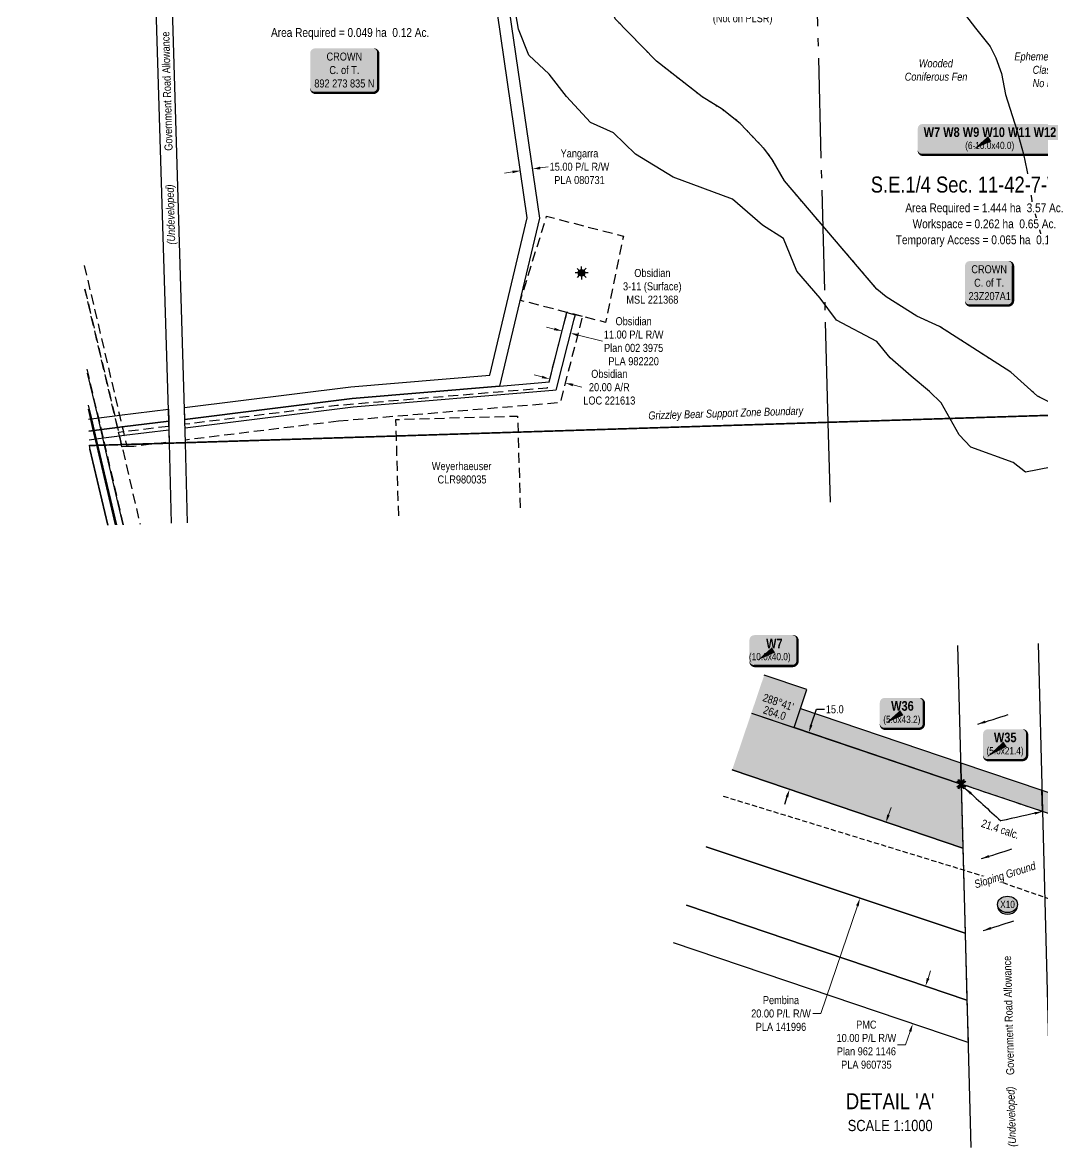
# Model space of a CAD drawing. Extents: x 633209 to 644713, y 5826006 to 5832721.
# Drawn here: x 641157 to 642432, y 5828484 to 5829889 of the extents above; entities that cross this region are included whole.
import ezdxf
from ezdxf.enums import TextEntityAlignment as Align

# ---------------------------------------------------------------- set-up
doc = ezdxf.new("R2010")
doc.units = 0
doc.header["$LTSCALE"] = 5
doc.header["$PDSIZE"] = 0.5
for name, pattern in [('DASHDOT2', [12.7, 6.35, -3.175, 0, -3.175]), ('foc-ACCESSROAD', [3.75, 2.5, -1.25]), ('foc-FLOWLINE', [3.75, 2.5, -1.25]), ('foc-QUARTERLINE', [33, 25, -3, 2, -3]), ('foc-TRAV', [1.875, 1.25, -0.625]), ('foc-WHEELTRACKS', [2, 0.4, -1.6]), ('UG_PIPE', [1.875, 1.25, -0.625])]:
    doc.linetypes.add(name, pattern=pattern)
doc.layers.get('Defpoints').update_dxf_attribs({"color": 9})
for name, color, linetype in [('AS-OWNER', 7, 'Continuous'), ('AS-PIPE-UG', 44, 'UG_PIPE'), ('AS-WILDLIFE', 131, 'DASHDOT2'), ('C-AR', 13, 'foc-ACCESSROAD'), ('C-RW', 13, 'Continuous'), ('C-SYMBOL', 7, 'Continuous'), ('C-WS-S', 8, 'Continuous'), ('CG-NOTES', 7, 'Continuous'), ('DETAIL-T', 7, 'Continuous'), ('F-EZE', 190, 'foc-FLOWLINE'), ('F-RW', 190, 'Continuous'), ('F-WS', 190, 'foc-ACCESSROAD'), ('FGL', 7, 'Continuous'), ('L-AREAREQUIRED', 7, 'Continuous'), ('L-AREAWORK', 5, 'Continuous'), ('L-BD1', 253, 'Continuous'), ('L-MON', 1, 'Continuous'), ('L-QSEC', 8, 'foc-QUARTERLINE'), ('L-ROAD-T', 7, 'Continuous'), ('L-SEC', 7, 'Continuous'), ('P-CROSSINGS', 250, 'Continuous'), ('P-PROPOSED', 10, 'Continuous'), ('P-PROPOSED-H', 21, 'Continuous'), ('P-TEMP-BLOCKS', 250, 'Continuous'), ('P-TEMP-H', 41, 'Continuous'), ('P-TEMP_WORKSPACE', 46, 'Continuous'), ('P-TRAV', 4, 'foc-TRAV'), ('P-TXT', 4, 'Continuous'), ('P-WORKAREA-COUNTY', 104, 'Continuous'), ('P-WORKAREA-COUNTY-H', 71, 'Continuous'), ('T-SLOPE', 48, 'Continuous'), ('T-WATER-P3', 160, 'foc-WHEELTRACKS'), ('T-WATER-T', 170, 'Continuous'), ('WETLAND', 143, 'Continuous'), ('WETLAND-T', 146, 'Continuous')]:
    doc.layers.add(name, color=color, linetype=linetype)
for name, color, linetype, lineweight in [('C-AR-T', 13, 'Continuous', 9), ('C-RW-T', 13, 'Continuous', 9), ('C-WS-T', 13, 'Continuous', 9), ('F-RW-T', 190, 'Continuous', 9), ('F-WS-T', 190, 'Continuous', 9), ('T-TEXT', 48, 'Continuous', 18)]:
    doc.layers.add(name, color=color, linetype=linetype, lineweight=lineweight)
doc.styles.add('100L', font='ARIALN.TTF', dxfattribs={"height": 11})
doc.styles.add('175L', font='ARIALN.TTF', dxfattribs={"height": 20})
doc.styles.add('80', font='ARIALN.TTF', dxfattribs={"height": 10})
doc.styles.add('80CG', font='ARIALN.TTF', dxfattribs={"height": 10})
doc.styles.add('80L', font='ARIALN.TTF', dxfattribs={"height": 10})
doc.styles.add('80LS', font='ARIALNI.TTF', dxfattribs={"height": 10})
doc.styles.add('BOLD', font='ARIALNB.TTF')
doc.styles.add('Crossing', font='ARIALN.TTF', dxfattribs={"height": 10})
doc.styles.add('foc-LtypeFont', font='ARIALN.TTF', dxfattribs={"height": 7.35})
doc.styles.add('MtXpl_Arial_Narrow', font='ARIALNI.TTF')
doc.linetypes.add('foc-TOPO-flowdirection-NOLINE', pattern='A,0,[">",foc-LtypeFont,S=0.3,R=0,X=0,Y=-0.945],-20,[">",foc-LtypeFont,S=0.3,R=0,X=0,Y=-0.945],0', length=20)
doc.dimstyles.new('Compass 5 000', dxfattribs={"dimscale": 5, "dimtxt": 9, "dimasz": 2, "dimexe": 0.2, "dimexo": 0.0625, "dimgap": 0.5, "dimtad": 0, "dimtih": 1, "dimtoh": 1, "dimzin": 0, "dimdsep": 46, "dimtxsty": '80CG', "dimcen": 0.1, "dimse1": 1, "dimse2": 1, "dimclrd": 256, "dimclrt": 256, "dimaunit": 1, "dimadec": 4, "dimazin": 0, "dimtfac": 0.06, "dimtofl": 0, "dimtmove": 0, "dimatfit": 1, "dimfxl": 0.2, "dimtolj": 1, "dimtzin": 0, "dimlwd": -1, "dimarcsym": 0})

# ---------------------------------------------------------------- blocks, each defined once
blk = doc.blocks.new('label_road_undeveloped')
at = {"layer": 'L-ROAD-T', "style": '80L'}
blk.add_text('Government Road Allowance', height=10, dxfattribs=at).set_placement((0, 0), align=Align.MIDDLE_CENTER)
at = {"layer": 'T-TEXT', "style": '80LS'}
blk.add_text('(Undeveloped)', height=10, dxfattribs=at).set_placement((-154.2, 0), align=Align.MIDDLE_CENTER)
blk = doc.blocks.new('*D401')
at = {"layer": 'C-AR-T', "transparency": 16777216}
for p, q in [((641806.3, 5829446.7), (641796.6, 5829449.2)), ((641845, 5829436.7), (641856.1, 5829433.9))]:
    blk.add_line(p, q, dxfattribs=at)
for points in [[(641806.7, 5829448.3), (641805.9, 5829445.1), (641816, 5829444.2)], [(641845.4, 5829438.4), (641844.6, 5829435.1), (641835.3, 5829439.2)]]:
    blk.add_solid(points, dxfattribs=at)
at = {"layer": 'Defpoints', "color": 0, "transparency": 16777216}
for p in [(641821.5, 5829465.6), (641840.8, 5829460.6), (641835.3, 5829439.2)]:
    blk.add_point(p, dxfattribs=at)
at = {"layer": 'C-AR-T', "transparency": 16777216, "insert": (641890.4, 5829433.9), "char_height": 10, "attachment_point": 5, "style": '80CG'}
blk.add_mtext('\\A1;Obsidian\\P20.00 A/R\\PLOC 221613', dxfattribs=at)
blk = doc.blocks.new('*D441')
at = {"layer": 'C-RW-T', "transparency": 16777216}
for p, q in [((641821.7, 5829506.6), (641812.1, 5829509.1)), ((641851.4, 5829499), (641881.7, 5829491.3))]:
    blk.add_line(p, q, dxfattribs=at)
for points in [[(641822.2, 5829508.2), (641821.3, 5829505), (641831.4, 5829504.1)], [(641851.8, 5829500.6), (641851, 5829497.4), (641841.7, 5829501.5)]]:
    blk.add_solid(points, dxfattribs=at)
at = {"layer": 'Defpoints', "color": 0, "transparency": 16777216}
for p in [(641832.9, 5829510), (641843.2, 5829507.4), (641841.7, 5829501.5)]:
    blk.add_point(p, dxfattribs=at)
at = {"layer": 'C-RW-T', "transparency": 16777216, "insert": (641920.8, 5829491.3), "char_height": 10, "attachment_point": 5, "style": '80CG'}
blk.add_mtext('\\A1;Obsidian\\P11.00 P/L R/W\\PPlan 002 3975\\PPLA 982220', dxfattribs=at)
blk = doc.blocks.new('*D526')
at = {"layer": 'Defpoints', "color": 0, "transparency": 16777216}
for p in [(642132.3, 5830128.3), (642126.4, 5830120.2), (642340.7, 5829965.4)]:
    blk.add_point(p, dxfattribs=at)
at = {"layer": 'F-RW-T', "transparency": 16777216}
for p, q in [((642352.4, 5829981.6), (642358.2, 5829989.7)), ((642334.8, 5829957.3), (642329, 5829949.2)), ((642329, 5829949.2), (642319, 5829949.2))]:
    blk.add_line(p, q, dxfattribs=at)
for points in [[(642351, 5829982.6), (642353.7, 5829980.6), (642346.5, 5829973.5)], [(642333.5, 5829958.3), (642336.2, 5829956.3), (642340.7, 5829965.4)]]:
    blk.add_solid(points, dxfattribs=at)
at = {"layer": 'F-RW-T', "transparency": 16777216, "insert": (642279.9, 5829949.2), "char_height": 10, "attachment_point": 5, "style": '80CG'}
blk.add_mtext('\\A1;PMC\\P10.00 P/L R/W\\PPlan 962 1146\\PPLA 960735', dxfattribs=at)
blk = doc.blocks.new('*D527')
at = {"layer": 'Defpoints', "color": 0, "transparency": 16777216}
for p in [(641778.4, 5829711.2), (641793.2, 5829713.3), (641794.2, 5829706.4)]:
    blk.add_point(p, dxfattribs=at)
at = {"layer": 'F-RW-T', "transparency": 16777216}
for p, q in [((641769.5, 5829702.8), (641759.6, 5829701.4)), ((641804.1, 5829707.9), (641814, 5829709.3))]:
    blk.add_line(p, q, dxfattribs=at)
for points in [[(641769.2, 5829704.5), (641769.7, 5829701.2), (641779.4, 5829704.2)], [(641803.9, 5829709.5), (641804.4, 5829706.2), (641794.2, 5829706.4)]]:
    blk.add_solid(points, dxfattribs=at)
at = {"layer": 'F-RW-T', "transparency": 16777216, "insert": (641853.1, 5829709.3), "char_height": 10, "attachment_point": 5, "style": '80CG'}
blk.add_mtext('\\A1;Yangarra\\P15.00 P/L R/W\\PPLA 080731', dxfattribs=at)
blk = doc.blocks.new('*U383')
h = blk.add_hatch(color=255)
edge = h.paths.add_edge_path()
edge.add_line((-36.5, -28.5), (36.5, -28.5))
edge.add_arc((36.5, -22.5), 6, 270, 360)
edge.add_line((42.5, -22.5), (42.5, 21))
edge.add_arc((36.5, 21), 6, 0, 90)
edge.add_line((36.5, 27), (-36.5, 27))
edge.add_arc((-36.5, 21), 6, 90, 180)
edge.add_line((-42.5, 21), (-42.5, -22.5))
edge.add_arc((-36.5, -22.5), 6, 180, 270)
at = {"color": 14, "flags": 128}
blk.add_lwpolyline([(-36.5, -28.5, 3, 3, 0), (36.5, -28.5, 3, 3, 0.414214), (42.5, -22.5, 3, 3, 0), (42.5, 21, 3, 0, 0.414214), (36.5, 27, 0, 0, 0), (-36.5, 27, 0, 0, 0.414214), (-42.5, 21, 0, 0, 0), (-42.5, -22.5, 0, 3, 0.414214)], format="xyseb", close=True, dxfattribs=at)
at = {"color": 14, "style": '80'}
blk.add_attdef('ENTER_TEXT_001', (-26.8, -4.9), '', height=10, dxfattribs=at)
blk = doc.blocks.new('*U384')
h = blk.add_hatch(color=255)
edge = h.paths.add_edge_path()
edge.add_line((-24, -28.5), (24, -28.5))
edge.add_arc((24, -22.5), 6, 270, 360)
edge.add_line((30, -22.5), (30, 21))
edge.add_arc((24, 21), 6, 0, 90)
edge.add_line((24, 27), (-24, 27))
edge.add_arc((-24, 21), 6, 90, 180)
edge.add_line((-30, 21), (-30, -22.5))
edge.add_arc((-24, -22.5), 6, 180, 270)
at = {"color": 14, "flags": 128}
blk.add_lwpolyline([(-24, -28.5, 3, 3, 0), (24, -28.5, 3, 3, 0.414214), (30, -22.5, 3, 3, 0), (30, 21, 3, 0, 0.414214), (24, 27, 0, 0, 0), (-24, 27, 0, 0, 0.414214), (-30, 21, 0, 0, 0), (-30, -22.5, 0, 3, 0.414214)], format="xyseb", close=True, dxfattribs=at)
at = {"color": 14, "style": '80'}
blk.add_attdef('ENTER_TEXT_001', (-26.8, -4.9), '', height=10, dxfattribs=at)
blk = doc.blocks.new('GAS')
h = blk.add_hatch(color=255)
h.dxf.hatch_style = 1
edge = h.paths.add_edge_path()
edge.add_arc((0, 0), 0.9, 0, 360)
for p, q in [((-0.81, 0), (-1.62, 0)), ((-0.57, 0.57), (-1.14, 1.14)), ((0, 0.81), (0, 1.62)), ((0.57, 0.57), (1.14, 1.14)), ((1.62, 0), (0.81, 0)), ((-0.57, -0.57), (-1.14, -1.14)), ((0, -0.81), (0, -1.62)), ((1.14, -1.14), (0.57, -0.57))]:
    blk.add_line(p, q)
blk.add_circle((0, 0), 0.8)
blk = doc.blocks.new('*D743')
at = {"layer": 'Defpoints', "color": 0, "transparency": 16777216}
for p in [(641922.1, 5830002.6), (641922.8, 5830003.3), (641929.6, 5829996)]:
    blk.add_point(p, dxfattribs=at)
at = {"layer": 'F-RW-T', "transparency": 16777216}
for p, q in [((641915.3, 5830010), (641908.5, 5830017.3)), ((641935.7, 5829988), (642008, 5829910)), ((642008, 5829910), (642018, 5829910))]:
    blk.add_line(p, q, dxfattribs=at)
for points in [[(641916.5, 5830011.1), (641914, 5830008.8), (641922.1, 5830002.6)], [(641936.9, 5829989.1), (641934.4, 5829986.8), (641928.9, 5829995.3)]]:
    blk.add_solid(points, dxfattribs=at)
at = {"layer": 'F-RW-T', "transparency": 16777216, "insert": (642057, 5829910), "char_height": 10, "attachment_point": 5, "style": '80CG'}
blk.add_mtext('\\A1;10.00 P/L R/W\\PPlan 012 5704\\P(Not on PLSR)', dxfattribs=at)
blk = doc.blocks.new('*U749')
at = {"true_color": 0xff8aff}
h = blk.add_hatch(color=211, dxfattribs=at)
edge = h.paths.add_edge_path()
edge.add_line((-84, -20), (84, -20))
edge.add_arc((84, -14), 6, 270, 360)
edge.add_line((90, -14), (90, 12.5))
edge.add_arc((84, 12.5), 6, 0, 90)
edge.add_line((84, 18.5), (-84, 18.5))
edge.add_arc((-84, 12.5), 6, 90, 180)
edge.add_line((-90, 12.5), (-90, -14))
edge.add_arc((-84, -14), 6, 180, 270)
at = {"color": 250, "flags": 128}
blk.add_lwpolyline([(-84, -20, 3, 3, 0), (84, -20, 3, 3, 0.414214), (90, -14, 3, 3, 0), (90, 12.5, 3, 0, 0.414214), (84, 18.5, 0, 0, 0), (-84, 18.5, 0, 0, 0.414214), (-90, 12.5, 0, 0, 0), (-90, -14, 0, 3, 0.414214)], format="xyseb", close=True, dxfattribs=at)
at = {"flags": 128}
blk.add_lwpolyline([(-20.1, -12.9, 0, 7.5, 0), (0, 0, 0, 0, 0)], format="xyseb", dxfattribs=at)
at = {"color": 250}
for tag, p, height, style in [('TEMP_AREA_W1_001', (-9.2, 2.2), 12, 'BOLD'), ('ENTER_TEXT_001', (-30.7, -12.8), 9, '80')]:
    blk.add_attdef(tag, p, '', height=height, dxfattribs=dict(at, style=style))
blk = doc.blocks.new('*D762')
at = {"layer": 'Defpoints', "color": 0, "transparency": 16777216}
for p in [(642236, 5828890.2), (642644.8, 5828750.6), (642612.5, 5828655.9)]:
    blk.add_point(p, dxfattribs=at)
at = {"layer": 'F-RW-T', "transparency": 16777216}
for p, q in [((642239.2, 5828899.7), (642242.4, 5828909.1)), ((642200.4, 5828786.1), (642154.5, 5828651.6)), ((642154.5, 5828651.6), (642144.5, 5828651.6))]:
    blk.add_line(p, q, dxfattribs=at)
for points in [[(642237.6, 5828900.2), (642240.8, 5828899.1), (642236, 5828890.2)], [(642198.8, 5828786.6), (642202, 5828785.5), (642203.6, 5828795.5)]]:
    blk.add_solid(points, dxfattribs=at)
at = {"layer": 'F-RW-T', "transparency": 16777216, "insert": (642104.9, 5828651.6), "char_height": 10, "attachment_point": 5, "style": '80CG'}
blk.add_mtext('\\A1;Pembina\\P20.00 P/L R/W\\PPLA 141996', dxfattribs=at)
blk = doc.blocks.new('xing2')
h = blk.add_hatch(color=50)
h.dxf.hatch_style = 1
edge = h.paths.add_edge_path()
edge.add_ellipse((0, 0), major_axis=(-12.5, 0), ratio=0.816297, start_angle=0, end_angle=360)
h = blk.add_hatch(color=250)
h.dxf.hatch_style = 1
edge = h.paths.add_edge_path()
edge.add_ellipse((0, -2), major_axis=(-12.5, 0), ratio=0.816297, start_angle=0, end_angle=180)
edge.add_line((12.5, -2), (12.5, 0))
edge.add_ellipse((0, 0), major_axis=(-12.5, 0), ratio=0.816297, start_angle=0, end_angle=180, ccw=False)
edge.add_line((-12.5, 0), (-12.5, -2))
at = {"color": 250}
blk.add_ellipse((0, 0), major_axis=(-12.5, 0), ratio=0.816297, dxfattribs=at)
blk.add_ellipse((0, -2), major_axis=(-12.5, 0), ratio=0.816297, start_param=0, end_param=3.141593, dxfattribs=at)
at = {"color": 250, "style": 'Crossing'}
blk.add_attdef('CROSSING', text='', height=9, dxfattribs=at).set_placement((0.1, 0), align=Align.MIDDLE_CENTER)
at = {"color": 250, "style": 'Crossing', "flags": 1}
for tag, p in [('OWNER', (0.1, -12.5)), ('DESCRIPTION', (0.1, -25.8)), ('LOCATION', (0.1, -39.3)), ('DWG_REF', (0.1, -52.8))]:
    blk.add_attdef(tag, text='', height=9, dxfattribs=at).set_placement(p, align=Align.MIDDLE_CENTER)
blk = doc.blocks.new('TEMP')
h = blk.add_hatch(color=255)
h.dxf.hatch_style = 1
h.paths.add_polyline_path([(-1.15, -0.67), (-0.67, -0.67), (-0.67, -1.15), (0, -0.25), (0.67, -1.15), (0.67, -0.67), (1.15, -0.67), (0.25, 0), (1.15, 0.67), (0.67, 0.67), (0.67, 1.15), (0, 0.25), (-0.67, 1.15), (-0.67, 0.67), (-1.15, 0.67), (-0.25, 0)])
h.paths.add_polyline_path([(0.57, 0.85), (0.57, 0.57), (0.85, 0.57), (0.08, 0), (0.85, -0.57), (0.57, -0.57), (0.57, -0.85), (0, -0.08), (-0.57, -0.85), (-0.57, -0.57), (-0.85, -0.57), (-0.08, 0), (-0.85, 0.57), (-0.57, 0.57), (-0.57, 0.85), (0, 0.08)], flags=16)
h = blk.add_hatch(color=1)
h.dxf.hatch_style = 1
h.paths.add_polyline_path([(-0.07, -0.01), (-0.08, 0), (-0.85, -0.57), (-0.57, -0.57), (-0.57, -0.85), (0.07, 0.01), (0.08, 0), (0.85, 0.57), (0.57, 0.57), (0.57, 0.85)])
at = {"color": 1}
for p, q in [((-0.08, 0), (0.08, 0)), ((0, 0.08), (0, -0.08))]:
    blk.add_line(p, q, dxfattribs=at)
at = {"color": 255, "flags": 128}
blk.add_lwpolyline([(-0.25, 0), (-1.15, 0.67), (-0.67, 0.67), (-0.67, 1.15), (0, 0.25), (0.67, 1.15), (0.67, 0.67), (1.15, 0.67), (0.25, 0), (1.15, -0.67), (0.67, -0.67), (0.67, -1.15), (0, -0.25), (-0.67, -1.15), (-0.67, -0.67), (-1.15, -0.67)], close=True, dxfattribs=at)
at = {"color": 1, "flags": 128}
blk.add_lwpolyline([(-0.08, 0), (-0.85, 0.57), (-0.57, 0.57), (-0.57, 0.85), (0, 0.08), (0.57, 0.85), (0.57, 0.57), (0.85, 0.57), (0.08, 0), (0.85, -0.57), (0.57, -0.57), (0.57, -0.85), (0, -0.08), (-0.57, -0.85), (-0.57, -0.57), (-0.85, -0.57)], close=True, dxfattribs=at)
blk = doc.blocks.new('*D763')
at = {"layer": 'Defpoints', "color": 0, "transparency": 16777216}
for p in [(642295.8, 5828682.5), (642269.5, 5828638.7), (642279.7, 5828635.2)]:
    blk.add_point(p, dxfattribs=at)
at = {"layer": 'F-RW-T', "transparency": 16777216}
for p, q in [((642288.7, 5828695.5), (642291.9, 5828705)), ((642266.3, 5828629.2), (642260.7, 5828612.7)), ((642260.7, 5828612.7), (642250.7, 5828612.7))]:
    blk.add_line(p, q, dxfattribs=at)
for points in [[(642287.1, 5828696), (642290.3, 5828694.9), (642285.5, 5828686)], [(642264.7, 5828629.7), (642267.9, 5828628.7), (642269.5, 5828638.7)]]:
    blk.add_solid(points, dxfattribs=at)
at = {"layer": 'F-RW-T', "transparency": 16777216, "insert": (642211.6, 5828612.7), "char_height": 10, "attachment_point": 5, "style": '80CG'}
blk.add_mtext('\\A1;PMC\\P10.00 P/L R/W\\PPlan 962 1146\\PPLA 960735', dxfattribs=at)
blk = doc.blocks.new('*U563')
at = {"true_color": 0xff8aff}
h = blk.add_hatch(color=211, dxfattribs=at)
edge = h.paths.add_edge_path()
edge.add_line((-24, -20), (24, -20))
edge.add_arc((24, -14), 6, 270, 360)
edge.add_line((30, -14), (30, 12.5))
edge.add_arc((24, 12.5), 6, 0, 90)
edge.add_line((24, 18.5), (-24, 18.5))
edge.add_arc((-24, 12.5), 6, 90, 180)
edge.add_line((-30, 12.5), (-30, -14))
edge.add_arc((-24, -14), 6, 180, 270)
at = {"color": 250, "flags": 128}
blk.add_lwpolyline([(-24, -20, 3, 3, 0), (24, -20, 3, 3, 0.414214), (30, -14, 3, 3, 0), (30, 12.5, 3, 0, 0.414214), (24, 18.5, 0, 0, 0), (-24, 18.5, 0, 0, 0.414214), (-30, 12.5, 0, 0, 0), (-30, -14, 0, 3, 0.414214)], format="xyseb", close=True, dxfattribs=at)
at = {"flags": 128}
blk.add_lwpolyline([(-20.1, -12.9, 0, 7.5, 0), (0, 0, 0, 0, 0)], format="xyseb", dxfattribs=at)
at = {"color": 250}
for tag, p, height, style in [('TEMP_AREA_W1_001', (-9.2, 2.2), 12, 'BOLD'), ('ENTER_TEXT_001', (-30.7, -12.8), 9, '80')]:
    blk.add_attdef(tag, p, '', height=height, dxfattribs=dict(at, style=style))
blk = doc.blocks.new('*U768')
at = {"true_color": 0xff8aff}
h = blk.add_hatch(color=211, dxfattribs=at)
edge = h.paths.add_edge_path()
edge.add_line((-21.5, -20), (21.5, -20))
edge.add_arc((21.5, -14), 6, 270, 360)
edge.add_line((27.5, -14), (27.5, 12.5))
edge.add_arc((21.5, 12.5), 6, 0, 90)
edge.add_line((21.5, 18.5), (-21.5, 18.5))
edge.add_arc((-21.5, 12.5), 6, 90, 180)
edge.add_line((-27.5, 12.5), (-27.5, -14))
edge.add_arc((-21.5, -14), 6, 180, 270)
at = {"color": 250, "flags": 128}
blk.add_lwpolyline([(-21.5, -20, 3, 3, 0), (21.5, -20, 3, 3, 0.414214), (27.5, -14, 3, 3, 0), (27.5, 12.5, 3, 0, 0.414214), (21.5, 18.5, 0, 0, 0), (-21.5, 18.5, 0, 0, 0.414214), (-27.5, 12.5, 0, 0, 0), (-27.5, -14, 0, 3, 0.414214)], format="xyseb", close=True, dxfattribs=at)
at = {"flags": 128}
blk.add_lwpolyline([(-20.1, -12.9, 0, 7.5, 0), (0, 0, 0, 0, 0)], format="xyseb", dxfattribs=at)
at = {"color": 250}
for tag, p, height, style in [('TEMP_AREA_W1_001', (-9.2, 2.2), 12, 'BOLD'), ('ENTER_TEXT_001', (-30.7, -12.8), 9, '80')]:
    blk.add_attdef(tag, p, '', height=height, dxfattribs=dict(at, style=style))
blk = doc.blocks.new('*D766')
at = {"layer": 'Defpoints', "color": 0, "transparency": 16777216}
for p in [(642139.6, 5829002.6), (642166.9, 5828993.4), (642142.9, 5828922.4)]:
    blk.add_point(p, dxfattribs=at)
at = {"layer": 'P-TXT', "transparency": 16777216}
for p, q in [((642142.8, 5829012.1), (642149.4, 5829031.6)), ((642149.4, 5829031.6), (642159.4, 5829031.6)), ((642112.4, 5828922.2), (642109.2, 5828912.7))]:
    blk.add_line(p, q, dxfattribs=at)
for points in [[(642141.2, 5829012.6), (642144.4, 5829011.6), (642139.6, 5829002.6)], [(642110.8, 5828922.7), (642113.9, 5828921.6), (642115.6, 5828931.6)]]:
    blk.add_solid(points, dxfattribs=at)
at = {"layer": 'P-TXT', "transparency": 16777216, "insert": (642172.1, 5829031.6), "char_height": 10, "attachment_point": 5, "style": '80CG'}
blk.add_mtext('\\A1;15.0', dxfattribs=at)
blk = doc.blocks.new('*U767')
h = blk.add_hatch(color=71)
edge = h.paths.add_edge_path()
edge.add_line((-21.5, -20), (21.5, -20))
edge.add_arc((21.5, -14), 6, 270, 360)
edge.add_line((27.5, -14), (27.5, 12.5))
edge.add_arc((21.5, 12.5), 6, 0, 90)
edge.add_line((21.5, 18.5), (-21.5, 18.5))
edge.add_arc((-21.5, 12.5), 6, 90, 180)
edge.add_line((-27.5, 12.5), (-27.5, -14))
edge.add_arc((-21.5, -14), 6, 180, 270)
at = {"color": 250, "flags": 128}
blk.add_lwpolyline([(-21.5, -20, 3, 3, 0), (21.5, -20, 3, 3, 0.414214), (27.5, -14, 3, 3, 0), (27.5, 12.5, 3, 0, 0.414214), (21.5, 18.5, 0, 0, 0), (-21.5, 18.5, 0, 0, 0.414214), (-27.5, 12.5, 0, 0, 0), (-27.5, -14, 0, 3, 0.414214)], format="xyseb", close=True, dxfattribs=at)
at = {"flags": 128}
blk.add_lwpolyline([(-22.7, -16, 0, 7.5, 0), (0, 0, 0, 0, 0)], format="xyseb", dxfattribs=at)
at = {"color": 250}
for tag, p, height, style in [('TEMP_AREA_W1_001', (-9.2, 2.2), 12, 'BOLD'), ('ENTER_TEXT_001', (-30.7, -12.8), 9, '80')]:
    blk.add_attdef(tag, p, '', height=height, dxfattribs=dict(at, style=style))

msp = doc.modelspace()

# ---------------------------------------------------------------- hatches: boundary and pattern name
at = {"layer": 'P-PROPOSED-H'}
h = msp.add_hatch(color=256, dxfattribs=at)
h.dxf.hatch_style = 1
h.paths.add_polyline_path([(642067.908, 5829026.872), (642043.873, 5828955.853), (642332.283, 5828858.334), (642330.186, 5828938.189)])
at = {"layer": 'P-TEMP-H'}
h = msp.add_hatch(color=256, dxfattribs=at)
h.dxf.hatch_style = 1
h.paths.add_polyline_path([(642083.918, 5829074.223), (642067.908, 5829026.872), (642121.269, 5829008.83), (642137.28, 5829056.18)])
h = msp.add_hatch(color=256, dxfattribs=at)
h.dxf.hatch_style = 1
h.paths.add_polyline_path([(642330.186, 5828938.189), (642121.269, 5829008.83), (642129.274, 5829032.505), (642329.487, 5828964.808)])
h = msp.add_hatch(color=256, dxfattribs=at)
h.dxf.hatch_style = 1
h.paths.add_polyline_path([(642430.991, 5828930.487), (642650.132, 5828856.389), (642642.127, 5828832.714), (642431.69, 5828903.868)])
at = {"layer": 'P-WORKAREA-COUNTY-H'}
h = msp.add_hatch(color=256, dxfattribs=at)
h.dxf.hatch_style = 1
h.paths.add_polyline_path([(642329.487, 5828964.808), (642430.991, 5828930.487), (642431.69, 5828903.868), (642330.186, 5828938.189)])

# ---------------------------------------------------------------- linework, layer by layer
at = {"layer": 'AS-PIPE-UG', "flags": 128}
msp.add_lwpolyline([(642032.797, 5828923.124), (642363.015, 5828821.747), (642690.097, 5828708.059)], dxfattribs=at)
at = {"layer": 'AS-WILDLIFE', "const_width": 2, "flags": 128}
msp.add_lwpolyline([(644687.605, 5829461.933), (644607.769, 5829460.028), (644587.664, 5829459.548), (643787.56, 5829436.452), (643199.945, 5829421.796), (642967.278, 5829415.456), (642164.445, 5829390.112), (641360.771, 5829364.66), (641340.671, 5829364.023), (641265.547, 5829361.807), (641240.745, 5829361.075)], dxfattribs=at)
at = {"layer": 'C-AR', "flags": 128}
for points in [[(641856.767, 5829522.385), (641837.411, 5829527.377), (641779.33, 5829542.357), (641812.112, 5829647.45), (641907.939, 5829622.735), (641885.803, 5829514.896), (641856.767, 5829522.385)], [(641551.817, 5829391.462), (641360.674, 5829367.886), (641360.228, 5829382.695), (641360.068, 5829387.989), (641549.764, 5829411.351), (641813.155, 5829433.333), (641815.043, 5829440.598), (641837.411, 5829527.377), (641856.767, 5829522.385), (641828.966, 5829414.593), (641551.817, 5829391.462)], [(641287.587, 5829359.747), (641281.465, 5829359.566), (641278.407, 5829372.691), (641277.515, 5829376.518), (641277.217, 5829377.797), (641283.212, 5829378.535), (641340.023, 5829385.529), (641340.177, 5829380.409), (641340.628, 5829365.435), (641296.337, 5829360.006), (641287.587, 5829359.747)]]:
    msp.add_lwpolyline(points, close=True, dxfattribs=at)
for points in [[(641235.17, 5829556.285), (641272.436, 5829398.09), (641275.874, 5829383.495), (641277.217, 5829377.797), (641277.517, 5829376.519), (641278.408, 5829372.691), (641281.465, 5829359.566), (641303.985, 5829262.844)], [(641283.465, 5829262.194), (641260.935, 5829358.959), (641260.031, 5829362.773), (641258.3, 5829370.179), (641255.787, 5829380.964), (641252.334, 5829395.621), (641238.024, 5829456.367)]]:
    msp.add_lwpolyline(points, dxfattribs=at)
at = {"layer": 'C-RW'}
msp.add_lwpolyline([(641570.394, 5829408.805), (641360.228, 5829382.695), (641360.068, 5829387.989), (641359.894, 5829393.782), (641569.149, 5829419.682), (641753.372, 5829435.314), (641801.673, 5829439.429), (641815.056, 5829440.588), (641837.411, 5829527.377), (641847.573, 5829524.448), (641845.745, 5829517.299), (641823.45, 5829430.12), (641819.839, 5829429.816), (641570.394, 5829408.805)], close=True, dxfattribs=at)
for points in [[(641238.167, 5829451.337), (641250.667, 5829398.278), (641254.118, 5829383.628), (641256.634, 5829372.836), (641258.363, 5829365.43), (641259.267, 5829361.616), (641282.423, 5829262.161)], [(641239.3, 5829411.688), (641243.345, 5829394.516), (641246.799, 5829379.854), (641249.327, 5829369.055), (641251.277, 5829360.724), (641251.755, 5829358.687), (641274.525, 5829261.911)], [(641273.491, 5829261.878), (641250.088, 5829361.345), (641247.66, 5829371.711), (641245.129, 5829382.52), (641241.677, 5829397.173), (641239.443, 5829406.657)], [(641240.232, 5829379.051), (641246.797, 5829379.863), (641255.785, 5829380.971), (641275.874, 5829383.495), (641281.868, 5829384.24), (641339.844, 5829391.457), (641340.023, 5829385.529), (641340.177, 5829380.409), (641284.4, 5829373.44), (641278.408, 5829372.691), (641258.301, 5829370.179), (641249.327, 5829369.055), (641240.549, 5829367.958)], [(641264.268, 5829261.586), (641241.5, 5829358.384), (641240.728, 5829361.67)], [(641240.872, 5829356.624), (641263.233, 5829261.553)], [(642011.346, 5828859.735), (642335.082, 5828751.86), (642337.268, 5828668.496), (641986.754, 5828787.068)]]:
    msp.add_lwpolyline(points, dxfattribs=at)
at = {"layer": 'F-EZE', "flags": 128}
msp.add_lwpolyline([(641234.319, 5829586.084), (641278.431, 5829398.828), (641281.868, 5829384.24), (641283.212, 5829378.535), (641283.364, 5829377.89), (641284.4, 5829373.44), (641287.587, 5829359.747), (641281.465, 5829359.566), (641278.408, 5829372.691), (641277.517, 5829376.519), (641277.217, 5829377.797), (641275.874, 5829383.495), (641272.436, 5829398.09), (641235.17, 5829556.285)], dxfattribs=at)
at = {"layer": 'F-RW', "flags": 128}
msp.add_lwpolyline([(641753.372, 5829435.314), (641569.149, 5829419.682), (641359.894, 5829393.782), (641359.442, 5829408.79), (641567.359, 5829434.552), (641741.193, 5829448.914), (641787.925, 5829645.625), (641738.461, 5829984.905), (641730.153, 5830041.89), (641744.988, 5830044.053), (641754.493, 5829978.86), (641803.175, 5829644.95), (641753.372, 5829435.314)], close=True, dxfattribs=at)
for points in [[(641239.803, 5829394.081), (641243.345, 5829394.516), (641252.334, 5829395.621), (641272.436, 5829398.09), (641278.431, 5829398.828), (641339.397, 5829406.321), (641339.844, 5829391.457), (641281.868, 5829384.24), (641275.874, 5829383.495), (641255.785, 5829380.971), (641246.797, 5829379.863), (641240.232, 5829379.051)], [(642043.88, 5828955.873), (642332.282, 5828858.363), (642335.079, 5828751.86), (642011.346, 5828859.735)], [(641986.754, 5828787.068), (642337.268, 5828668.496), (642338.667, 5828615.254), (641970.746, 5828739.764)]]:
    msp.add_lwpolyline(points, dxfattribs=at)
at = {"layer": 'F-WS', "flags": 128}
msp.add_lwpolyline([(641627.2, 5829273.08), (641624.44, 5829370.286), (641623.777, 5829393.643), (641775.814, 5829397.962), (641776.463, 5829375.098), (641779.224, 5829277.895)], dxfattribs=at)
at = {"layer": 'FGL'}
msp.add_lwpolyline([(641363.397, 5829264.725), (641360.771, 5829364.66), (641622.773, 5829372.943), (641774.796, 5829377.755), (642164.283, 5829390.107), (642496.277, 5829400.571), (642541.847, 5829402.01), (642706.598, 5829407.212), (642745.111, 5829408.429), (642747.129, 5829378.781), (642747.278, 5829376.59), (642749.411, 5829345.253), (642751.902, 5829308.639)], dxfattribs=at)
at = {"layer": 'L-QSEC'}
for p, q in [((642164.025, 5829390.057), (642142.82, 5830191.674)), ((642166.731, 5829290.167), (642164.025, 5829390.057))]:
    msp.add_line(p, q, dxfattribs=at)
at = {"layer": 'L-SEC'}
for p, q in [((641340.67, 5829364.023), (641316.486, 5830167.398)), ((641360.773, 5829364.597), (641336.591, 5830167.961)), ((642967.278, 5829415.456), (641360.771, 5829364.659)), ((641363.397, 5829264.725), (641360.774, 5829364.551)), ((641340.67, 5829364.023), (641240.745, 5829361.082)), ((641343.296, 5829264.089), (641340.67, 5829364.023)), ((642426.173, 5829113.937), (642442.64, 5828486.923)), ((642426.173, 5829113.937), (642442.64, 5828486.923)), ((642325.639, 5829111.296), (642342.106, 5828484.282))]:
    msp.add_line(p, q, dxfattribs=at)
at = {"layer": 'P-PROPOSED', "flags": 128}
msp.add_lwpolyline([(642067.908, 5829026.872), (642330.186, 5828938.189), (642332.283, 5828858.334), (642043.873, 5828955.853)], dxfattribs=at)
at = {"layer": 'P-TEMP_WORKSPACE', "flags": 128}
msp.add_lwpolyline([(642067.908, 5829026.872), (642121.269, 5829008.83), (642137.28, 5829056.18), (642083.918, 5829074.223)], dxfattribs=at)
for points in [[(642330.186, 5828938.189), (642121.269, 5829008.83), (642129.274, 5829032.505), (642329.487, 5828964.808)], [(642430.991, 5828930.487), (642650.132, 5828856.389), (642642.127, 5828832.714), (642431.69, 5828903.868)]]:
    msp.add_lwpolyline(points, close=True, dxfattribs=at)
at = {"layer": 'P-TRAV', "flags": 128}
msp.add_lwpolyline([(642431.69, 5828903.868), (642330.186, 5828938.189)], dxfattribs=at)
at = {"layer": 'P-WORKAREA-COUNTY'}
msp.add_lwpolyline([(642329.487, 5828964.808), (642430.991, 5828930.487), (642431.69, 5828903.868), (642330.186, 5828938.189)], close=True, dxfattribs=at)
at = {"layer": 'T-WATER-P3', "flags": 128}
msp.add_lwpolyline([(642582.864, 5829303.303), (642570.244, 5829316.075), (642538.433, 5829362.868), (642514.748, 5829380.465), (642493.983, 5829389.861), (642480.295, 5829393.542), (642467.584, 5829401.742), (642425.481, 5829422.803), (642391.978, 5829452.846), (642303.078, 5829509.796), (642274.598, 5829522.788), (642236.276, 5829546.802), (642224.87, 5829556.444), (642109.254, 5829691.512), (642093.941, 5829718.472), (642084.816, 5829730.933), (642054.05, 5829763.534), (642031.245, 5829781.054), (642006.349, 5829796.543), (641949.2, 5829841.097), (641897.91, 5829893.905), (641871.136, 5829970.716), (641853.021, 5830014.471), (641839.27, 5830042.415), (641820.567, 5830065.505), (641779.383, 5830107.164), (641765.69, 5830114.773), (641729.643, 5830122.187), (641709.499, 5830123.172), (641690.807, 5830121.026), (641614.945, 5830127.667), (641597.738, 5830131.017), (641567.108, 5830141.258), (641550.878, 5830145.068), (641474.1, 5830149.613), (641457.936, 5830154.339), (641421.697, 5830159.398), (641405.209, 5830164.057), (641364.666, 5830164.265), (641348.134, 5830160.555), (641323.994, 5830142.83), (641307.517, 5830142.127), (641258.269, 5830151.174), (641157.149, 5830181.047)], dxfattribs=at)
at = {"layer": 'T-WATER-P3', "linetype": 'foc-TOPO-flowdirection-NOLINE', "flags": 128}
msp.add_lwpolyline([(642582.864, 5829303.303), (642570.244, 5829316.075), (642538.433, 5829362.868), (642514.748, 5829380.465), (642493.983, 5829389.861), (642480.295, 5829393.542), (642467.584, 5829401.742), (642425.481, 5829422.803), (642391.978, 5829452.846), (642303.078, 5829509.796), (642274.598, 5829522.788), (642236.276, 5829546.802), (642224.87, 5829556.444), (642109.254, 5829691.512), (642093.941, 5829718.472), (642084.816, 5829730.933), (642054.05, 5829763.534), (642031.245, 5829781.054), (642006.349, 5829796.543), (641949.2, 5829841.097), (641897.91, 5829893.905), (641871.136, 5829970.716), (641853.021, 5830014.471), (641839.27, 5830042.415), (641820.567, 5830065.505), (641779.383, 5830107.164), (641765.69, 5830114.773), (641729.643, 5830122.187), (641709.499, 5830123.172), (641690.807, 5830121.026), (641614.945, 5830127.667), (641597.738, 5830131.017), (641567.108, 5830141.258), (641550.878, 5830145.068), (641474.1, 5830149.613), (641457.936, 5830154.339), (641421.697, 5830159.398), (641405.209, 5830164.057), (641364.666, 5830164.265), (641348.134, 5830160.555), (641323.994, 5830142.83), (641307.517, 5830142.127), (641258.269, 5830151.174), (641157.149, 5830181.047)], dxfattribs=at)
at = {"layer": 'WETLAND'}
for points in [[(642459.756, 5829337.441), (642410.542, 5829327.838), (642394.938, 5829339.842), (642342.123, 5829359.047), (642327.719, 5829374.651), (642304.913, 5829414.262), (642290.509, 5829428.666), (642267.702, 5829447.872), (642241.295, 5829470.678), (642224.49, 5829491.084), (642174.076, 5829517.491), (642153.67, 5829545.099), (642124.862, 5829578.709), (642108.058, 5829619.52), (642081.65, 5829636.325), (642044.44, 5829668.734), (641970.019, 5829696.342), (641923.206, 5829725.15), (641895.598, 5829751.557), (641866.79, 5829764.761), (641836.781, 5829797.17), (641815.175, 5829824.778), (641789.968, 5829848.784), (641776.765, 5829881.193), (641767.162, 5829936.409)], [(642331.32, 5829904), (642348.125, 5829882.394), (642366.13, 5829859.587), (642373.332, 5829845.183), (642380.534, 5829825.978), (642385.335, 5829799.57), (642399.739, 5829755.158), (642408.142, 5829725.15), (642414.143, 5829695.141), (642418.945, 5829663.932), (642433.349, 5829611.118)]]:
    msp.add_lwpolyline(points, dxfattribs=at)

# ---------------------------------------------------------------- block references
at = {"layer": 'AS-OWNER'}
ref = msp.add_blockref('*U383', (641559.135, 5829830.152), dxfattribs=at)
ref.add_attrib('ENTER_TEXT_001', 'CROWN', (641537.075, 5829841.924), dxfattribs={"layer": '0', "color": 14, "height": 10, "style": '80'})
ref.add_attrib('ENTER_TEXT_002', 'C. of T.', (641540.571, 5829825.08), dxfattribs={"layer": '0', "color": 14, "height": 10, "style": '80'})
ref.add_attrib('ENTER_TEXT_003', '892 273 835 N', (641521.802, 5829808.373), dxfattribs={"layer": '0', "color": 14, "height": 10, "style": '80'})
ref = msp.add_blockref('*U384', (642364.827, 5829564.51), dxfattribs=at)
ref.add_attrib('ENTER_TEXT_001', 'CROWN', (642342.767, 5829576.282), dxfattribs={"layer": '0', "color": 14, "height": 10, "style": '80'})
ref.add_attrib('ENTER_TEXT_002', 'C. of T.', (642346.263, 5829559.438), dxfattribs={"layer": '0', "color": 14, "height": 10, "style": '80'})
ref.add_attrib('ENTER_TEXT_003', '23Z207A1', (642339.295, 5829542.731), dxfattribs={"layer": '0', "color": 14, "height": 10, "style": '80'})
at = {"layer": 'C-WS-S', "xscale": 4.999999999999792, "yscale": 4.999999999999792, "zscale": 4.999999999999792, "rotation": 0.2260728010244115}
msp.add_blockref('GAS', (641855.762, 5829576.726), dxfattribs=at)
at = {"layer": 'CG-NOTES', "xscale": 0.9996836799999999, "yscale": 0.9996836799999999, "zscale": 0.9996836799999999, "rotation": 91.60030847652281}
msp.add_blockref('label_road_undeveloped', (641337.682, 5829803.707), dxfattribs=at)
at = {"layer": 'L-MON', "color": 5, "xscale": 4.9984184, "yscale": 4.9984184, "zscale": 4.9984184}
msp.add_blockref('TEMP', (642330.186, 5828938.189), dxfattribs=at)
at = {"layer": 'P-CROSSINGS', "xscale": 0.99968368, "yscale": 0.99968368, "zscale": 0.99968368}
msp.add_blockref('xing2', (642387.902, 5828787.951), dxfattribs=at).add_auto_attribs({'CROSSING': 'X10'})
at = {"layer": 'P-TEMP-BLOCKS', "color": 3}
ref = msp.add_blockref('*U749', (642365.727, 5829744.196), dxfattribs=dict(at, xscale=0.99968368, yscale=0.99968368, zscale=0.99968368))
ref.add_attrib('TEMP_AREA_W1_001', 'W7 W8 W9 W10 W11 W12', (642283.194, 5829746.542), dxfattribs={"layer": '0', "color": 250, "height": 11.9962, "style": 'BOLD'})
ref.add_attrib('ENTER_TEXT_001', '(6-10.0x40.0)', (642335.081, 5829731.423), dxfattribs={"layer": '0', "color": 250, "height": 8.99715, "style": '80'})
at = {"layer": 'P-TEMP-BLOCKS', "color": 3, "xscale": 0.99968368, "yscale": 0.99968368, "zscale": 0.99968368}
msp.add_blockref('*U563', (642095.522, 5829105.731), dxfattribs=at).add_auto_attribs({'TEMP_AREA_W1_001': 'W7', 'ENTER_TEXT_001': '(10.0x40.0)'})
at = {"layer": 'P-TEMP-BLOCKS', "color": 3}
ref = msp.add_blockref('*U768', (642255.912, 5829027.333), dxfattribs=dict(at, xscale=0.99968368, yscale=0.99968368, zscale=0.99968368))
ref.add_attrib('TEMP_AREA_W1_001', 'W36', (642242.549, 5829029.842), dxfattribs={"layer": '0', "color": 250, "height": 11.9962, "style": 'BOLD'})
ref.add_attrib('ENTER_TEXT_001', '(5.0x43.2)', (642232.713, 5829014.56), dxfattribs={"layer": '0', "color": 250, "height": 8.9972, "style": '80'})
at = {"layer": 'P-TEMP-BLOCKS', "color": 5}
ref = msp.add_blockref('*U767', (642384.891, 5828988.164), dxfattribs=dict(at, xscale=0.99968368, yscale=0.99968368, zscale=0.99968368))
ref.add_attrib('TEMP_AREA_W1_001', 'W35', (642370.951, 5828990.51), dxfattribs={"layer": '0', "color": 250, "height": 11.9962, "style": 'BOLD'})
ref.add_attrib('ENTER_TEXT_001', '(5.0x21.4)', (642361.692, 5828975.391), dxfattribs={"layer": '0', "color": 250, "height": 8.9972, "style": '80'})

# ---------------------------------------------------------------- texts
at = {"layer": 'C-WS-T', "insert": (641907.195, 5829581.642), "char_height": 9.99685, "attachment_point": 1, "style": '80L'}
msp.add_mtext_dynamic_manual_height_columns('\\pi14.414;Obsidian\\P\\pi0.30134;3-11 (Surface)\\P\\pi4.536;MSL 221368', width=72.64683, gutter_width=50.016, heights=[0], dxfattribs=at)
at = {"layer": 'DETAIL-T', "color": 3, "insert": (642241.352, 5828528.322), "char_height": 19.99367, "width": 223.78721, "attachment_point": 5, "style": '80CG'}
msp.add_mtext("DETAIL 'A'\\P{\\H0.7x;SCALE 1:1000}", dxfattribs=at)
at = {"layer": 'F-WS-T', "insert": (641668.494, 5829340.401), "char_height": 10, "width": 74.74529, "attachment_point": 1, "style": '175L'}
msp.add_mtext('\\pi0.12503;Weyerhaeuser\\P\\pi7.3181;CLR980035', dxfattribs=at)
at = {"layer": 'L-AREAREQUIRED', "color": 5, "style": '100L'}
msp.add_text('Area Required = 0.049 ha  0.12 Ac.', height=10.99304, dxfattribs=at).set_placement((641566.604, 5829868.192), align=Align.BOTTOM_CENTER)
at = {"layer": 'L-BD1', "color": 3, "style": '175L'}
for s, p in [("288°41'", (642101.528, 5829040.568)), ('264.0', (642096.965, 5829027.073))]:
    msp.add_text(s, height=9.9968, rotation=341.318273, dxfattribs=at).set_placement(p, align=Align.MIDDLE_CENTER)
at = {"layer": 'L-ROAD-T', "insert": (642384.391, 5828649.151), "char_height": 9.99684, "width": 148.55913, "attachment_point": 2, "rotation": 91.600308, "style": '80L'}
msp.add_mtext('Government Road Allowance', dxfattribs=at)
at = {"layer": 'P-TXT', "insert": (642380.641, 5828886.705), "char_height": 9.9968, "width": 54.51658, "attachment_point": 2, "rotation": 341.318272, "style": '175L'}
msp.add_mtext('21.4 calc.', dxfattribs=at)
at = {"layer": 'T-TEXT', "style": '80LS'}
msp.add_text('(Undeveloped)', height=9.99684, rotation=91.600308, dxfattribs=at).set_placement((642392.665, 5828522.763), align=Align.MIDDLE_CENTER)
at = {"layer": 'T-WATER-T', "insert": (642393.812, 5829852.066), "char_height": 9.99684, "attachment_point": 1, "style": '80L'}
msp.add_mtext_dynamic_manual_height_columns('\\pi2.7581;{\\fArial Narrow|b0|i1|c0|p34;Ephemeral Draw,\\P\\pi25.595;Class D,\\P\\pi25.527;No RAP}', width=92.2623, gutter_width=50.016, heights=[0], dxfattribs=at)
at = {"layer": 'WETLAND-T', "insert": (642258.967, 5829843.452), "char_height": 9.99684, "attachment_point": 1, "style": '80L'}
msp.add_mtext_dynamic_manual_height_columns('\\pi18.168;{\\fArial Narrow|b0|i1|c0|p34;Wooded \\P\\pi0.56824;Coniferous Fen}', width=78.1176, gutter_width=50.016, heights=[0], dxfattribs=at)

# ---------------------------------------------------------------- dimensions: what is measured, and where the dimension line sits
at = {"layer": 'C-AR-T'}
dim = msp.add_linear_dim(base=(641835.322, 5829439.239), p1=(641821.487, 5829465.597), p2=(641840.834, 5829460.607), angle=345.537479, text='Obsidian\\P20.00 A/R\\PLOC 221613', dimstyle='Compass 5 000', dxfattribs=at)
dim.commit()
dim.dimension.update_dxf_attribs({"geometry": '*D401', "text_midpoint": (641890.354, 5829433.892), "dimtype": 161})
at = {"layer": 'F-RW-T'}
for base, p1, p2, angle, text, picture, middle in [((642340.667, 5829965.412), (642132.252, 5830128.263), (642126.415, 5830120.182), 234.156554, 'PMC\\P10.00 P/L R/W\\PPlan 962 1146\\PPLA 960735', '*D526', (642279.869, 5829949.199)), ((642235.978, 5828890.21), (642612.478, 5828655.888), (642644.818, 5828750.583), 71.143867, 'Pembina\\P20.00 P/L R/W\\PPLA 141996', '*D762', (642104.939, 5828651.575))]:
    dim = msp.add_linear_dim(base=base, p1=p1, p2=p2, angle=angle, text=text, dimstyle='Compass 5 000', dxfattribs=at)
    dim.commit()
    dim.dimension.update_dxf_attribs({"geometry": picture, "text_midpoint": middle, "dimtype": 161})
at = {"layer": 'F-RW-T', "color": 5}
for base, p1, p2, angle, text, picture, middle in [((641922.054, 5830002.635), (641929.575, 5829995.972), (641922.777, 5830003.305), 132.830344, '10.00 P/L R/W\\PPlan 012 5704\\P(Not on PLSR)', '*D743', (642057.043, 5829909.967)), ((642269.478, 5828638.668), (642295.766, 5828682.536), (642279.745, 5828635.194), 251.303387, 'PMC\\P10.00 P/L R/W\\PPlan 962 1146\\PPLA 960735', '*D763', (642211.593, 5828612.668))]:
    dim = msp.add_linear_dim(base=base, p1=p1, p2=p2, angle=angle, text=text, dimstyle='Compass 5 000', dxfattribs=at)
    dim.commit()
    dim.dimension.update_dxf_attribs({"geometry": picture, "text_midpoint": middle, "dimtype": 161})
at = {"layer": 'F-RW-T'}
dim = msp.add_aligned_dim(p1=(641778.367, 5829711.185), p2=(641793.203, 5829713.348), distance=-7.01, text='Yangarra\\P15.00 P/L R/W\\PPLA 080731', dimstyle='Compass 5 000', dxfattribs=at)
dim.commit()
dim.dimension.update_dxf_attribs({"geometry": '*D527', "text_midpoint": (641853.091, 5829709.296)})
at = {"layer": 'P-TXT'}
dim = msp.add_linear_dim(base=(642139.578, 5829002.639), p1=(642142.885, 5828922.399), p2=(642166.893, 5828993.403), angle=71.318273, text='15.0', dimstyle='Compass 5 000', dxfattribs=at)
dim.commit()
dim.dimension.update_dxf_attribs({"geometry": '*D766', "text_midpoint": (642172.117, 5829031.582), "dimtype": 161})

# ---------------------------------------------------------------- leaders
at = {"layer": 'P-TXT', "path_type": 1}
for points in [[(642334.839, 5828933.258), (642379.654, 5828892.116)], [(642431.69, 5828903.868), (642379.654, 5828892.116)]]:
    msp.add_leader(points, dimstyle='Compass 5 000', override={"dimgap": 0.5, "dimtad": 0}, dxfattribs=at)
at = {"layer": 'T-SLOPE', "path_type": 1}
for points in [[(642350.86, 5829013.029), (642388.968, 5829025.146)], [(642355.271, 5828845.07), (642393.379, 5828857.188)], [(642357.63, 5828755.27), (642395.737, 5828767.387)]]:
    msp.add_leader(points, dimstyle='Compass 5 000', override={"dimgap": 0.5, "dimtad": 0}, dxfattribs=at)

# ---------------------------------------------------------------- next in the draw order: texts
at = {"layer": 'AS-WILDLIFE', "insert": (641938.38, 5829403.495), "char_height": 10, "attachment_point": 1, "rotation": 1.824594, "style": '175L', "bg_fill": 3, "box_fill_scale": 1.15, "bg_fill_color": 256, "bg_fill_true_color": 256, "bg_fill_transparency": 0}
msp.add_mtext_dynamic_manual_height_columns('\\pi0.63669;{\\fArial Narrow|b0|i1|c0|p34;Grizzley Bear Support Zone Boundary}', width=194.44527, gutter_width=100.032, heights=[0], dxfattribs=at)
at = {"layer": 'C-SYMBOL', "color": 3, "insert": (642360.356, 5829697.084), "char_height": 20, "width": 286.53479, "attachment_point": 2, "style": '175L', "bg_fill": 3, "box_fill_scale": 1.15, "bg_fill_color": 256, "bg_fill_true_color": 256, "bg_fill_transparency": 0}
msp.add_mtext('S.E.1/4 Sec. 11-42-7-W.5M.', dxfattribs=at)
at = {"layer": 'L-AREAREQUIRED', "color": 5, "insert": (642359.201, 5829663.507), "char_height": 10.99304, "width": 197.81477, "attachment_point": 2, "style": '100L', "bg_fill": 3, "box_fill_scale": 1.15, "bg_fill_color": 256, "bg_fill_true_color": 256, "bg_fill_transparency": 0}
msp.add_mtext('Area Required = 1.444 ha  3.57 Ac.', dxfattribs=at)
at = {"layer": 'T-TEXT', "insert": (642383.175, 5828829.494), "char_height": 9.99684, "width": 80.24517, "attachment_point": 2, "rotation": 17.639622, "line_spacing_factor": 0.989768, "style": 'MtXpl_Arial_Narrow', "bg_fill": 3, "box_fill_scale": 1.15, "bg_fill_color": 256, "bg_fill_true_color": 256, "bg_fill_transparency": 0}
msp.add_mtext('Sloping Ground', dxfattribs=at)

# ---------------------------------------------------------------- next in the draw order: texts
at = {"layer": 'L-AREAWORK', "color": 5, "insert": (642359.186, 5829643.52), "char_height": 10.99304, "width": 179.59301, "attachment_point": 2, "style": '100L', "bg_fill": 3, "box_fill_scale": 1.15, "bg_fill_color": 256, "bg_fill_true_color": 256, "bg_fill_transparency": 0}
msp.add_mtext('Workspace = 0.262 ha  0.65 Ac.', dxfattribs=at)

# ---------------------------------------------------------------- next in the draw order: dimensions: what is measured, and where the dimension line sits
at = {"layer": 'C-RW-T'}
dim = msp.add_linear_dim(base=(641841.703, 5829501.493), p1=(641832.934, 5829509.996), p2=(641843.205, 5829507.369), angle=345.654436, text='Obsidian\\P11.00 P/L R/W\\PPlan 002 3975\\PPLA 982220', dimstyle='Compass 5 000', dxfattribs=at)
dim.commit()
dim.dimension.update_dxf_attribs({"geometry": '*D441', "text_midpoint": (641920.812, 5829491.257), "dimtype": 161})

# ---------------------------------------------------------------- next in the draw order: texts
at = {"layer": 'L-AREAWORK', "color": 5, "insert": (642359.171, 5829623.532), "char_height": 10.99304, "width": 220.61566, "attachment_point": 2, "style": '100L', "bg_fill": 3, "box_fill_scale": 1.15, "bg_fill_color": 256, "bg_fill_true_color": 256, "bg_fill_transparency": 0}
msp.add_mtext('Temporary Access = 0.065 ha  0.16 Ac.', dxfattribs=at)

doc.saveas('drawing.dxf')
